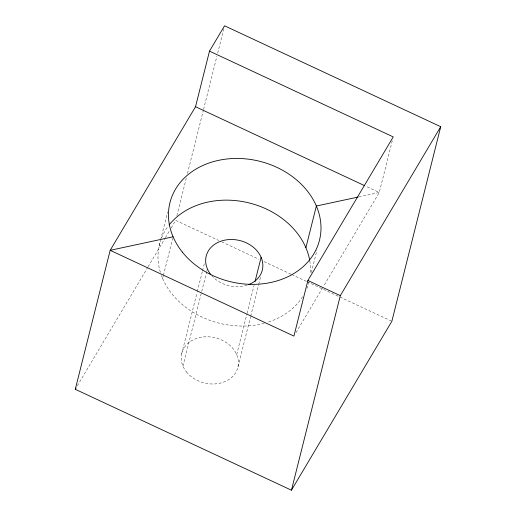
<?xml version="1.0" encoding="UTF-8"?>
<svg xmlns="http://www.w3.org/2000/svg" width="516" height="516" viewBox="0 0 516 516"><rect width="100%" height="100%" fill="white"/><g stroke="black" fill="none" stroke-linecap="round" stroke-linejoin="round"><path stroke-width="0.39" stroke-dasharray="2.58 1.94" d="M159.121 245.9L160.476 240.495M160.669 239.727L167.655 211.928M176.865 215.675L186.282 178.168M187.463 173.479L203.362 110.192M203.556 109.411L216.901 56.276M217.688 53.148L224.363 26.58M162.617 278.492L163.204 276.176M163.398 275.402L172.705 238.34M181.645 353.931L197.086 292.449M197.286 291.675L202.369 271.435M202.562 270.661L204.517 262.876M182.954 366.154L201.53 292.217M201.724 291.443L206.613 271.984M206.806 271.21L207.393 268.875M236.683 354.615L246.848 314.141M247.041 313.367L254.085 285.348M237.999 366.831L250.505 317.024M250.705 316.25L258.522 285.116M258.716 284.335L260.477 277.331M311.329 272.583L316.953 250.189M392.27 140.771L379.279 192.5L323.474 286.386M77.329 385.826L147.699 267.443M148.111 266.753L164.985 238.366M165.397 237.676L169.512 230.749M171.157 227.982L175.685 220.364L218.771 240.482M295.978 332.639L323.061 287.077M358.833 196.893L379.279 192.5L365.425 186.037M221.693 241.843L258.942 259.232M264.05 261.618L291.076 274.228M291.804 274.57L306.414 281.388M307.143 281.73L339.276 296.732M340.005 297.068L391.128 320.933M247.125 285.174A28.909 23.239 14.1 0 1 211.837 275.776M302.615 296.719A77.09 61.965 14.1 0 1 267.333 322.358M264.295 323.235A77.09 61.965 14.1 0 1 161.411 275.447M160.373 272.345A77.09 61.965 14.1 0 1 160.547 240.701M161.624 237.779A77.09 61.965 14.1 0 1 168.139 226.234M309.8 260.915A77.09 61.965 14.1 0 1 310.387 273.416M309.045 281.794A77.09 61.965 14.1 0 1 306.891 288.425M186.411 371.888A28.909 23.239 14.1 0 0 235.76 372.494A28.909 23.239 14.1 0 0 207.284 336.774A28.909 23.239 14.1 0 0 186.411 371.888"/><path stroke-width="0.77" d="M75.272 389.29L110.179 250.318L195.532 106.728L209.496 51.136L224.557 25.8L440.728 126.71L391.857 321.275L291.443 490.2L75.272 389.29L76.091 387.903M255.059 281.459L261.122 257.329M305.891 247.712L316.366 206.019L358.046 197.067M209.496 51.136L393.244 136.914L307.891 280.498L293.926 336.09L110.179 250.318L173.092 236.799M291.443 490.2L340.315 295.636L440.728 126.71M195.532 106.728L364.696 185.695M307.891 280.498L340.315 295.636M210.85 274.602A28.909 23.239 14.1 0 1 218.5 242.152A28.909 23.239 14.1 0 1 258.574 252.814A28.909 23.239 14.1 0 1 248.602 284.645M169.106 224.963A77.09 61.965 14.1 0 1 249.267 202.982A77.09 61.965 14.1 0 1 309.665 260.135M182.316 252.079A77.09 61.965 14.1 0 0 313.902 253.698A77.09 61.965 14.1 0 0 237.966 158.451A77.09 61.965 14.1 0 0 182.316 252.079"/></g></svg>
